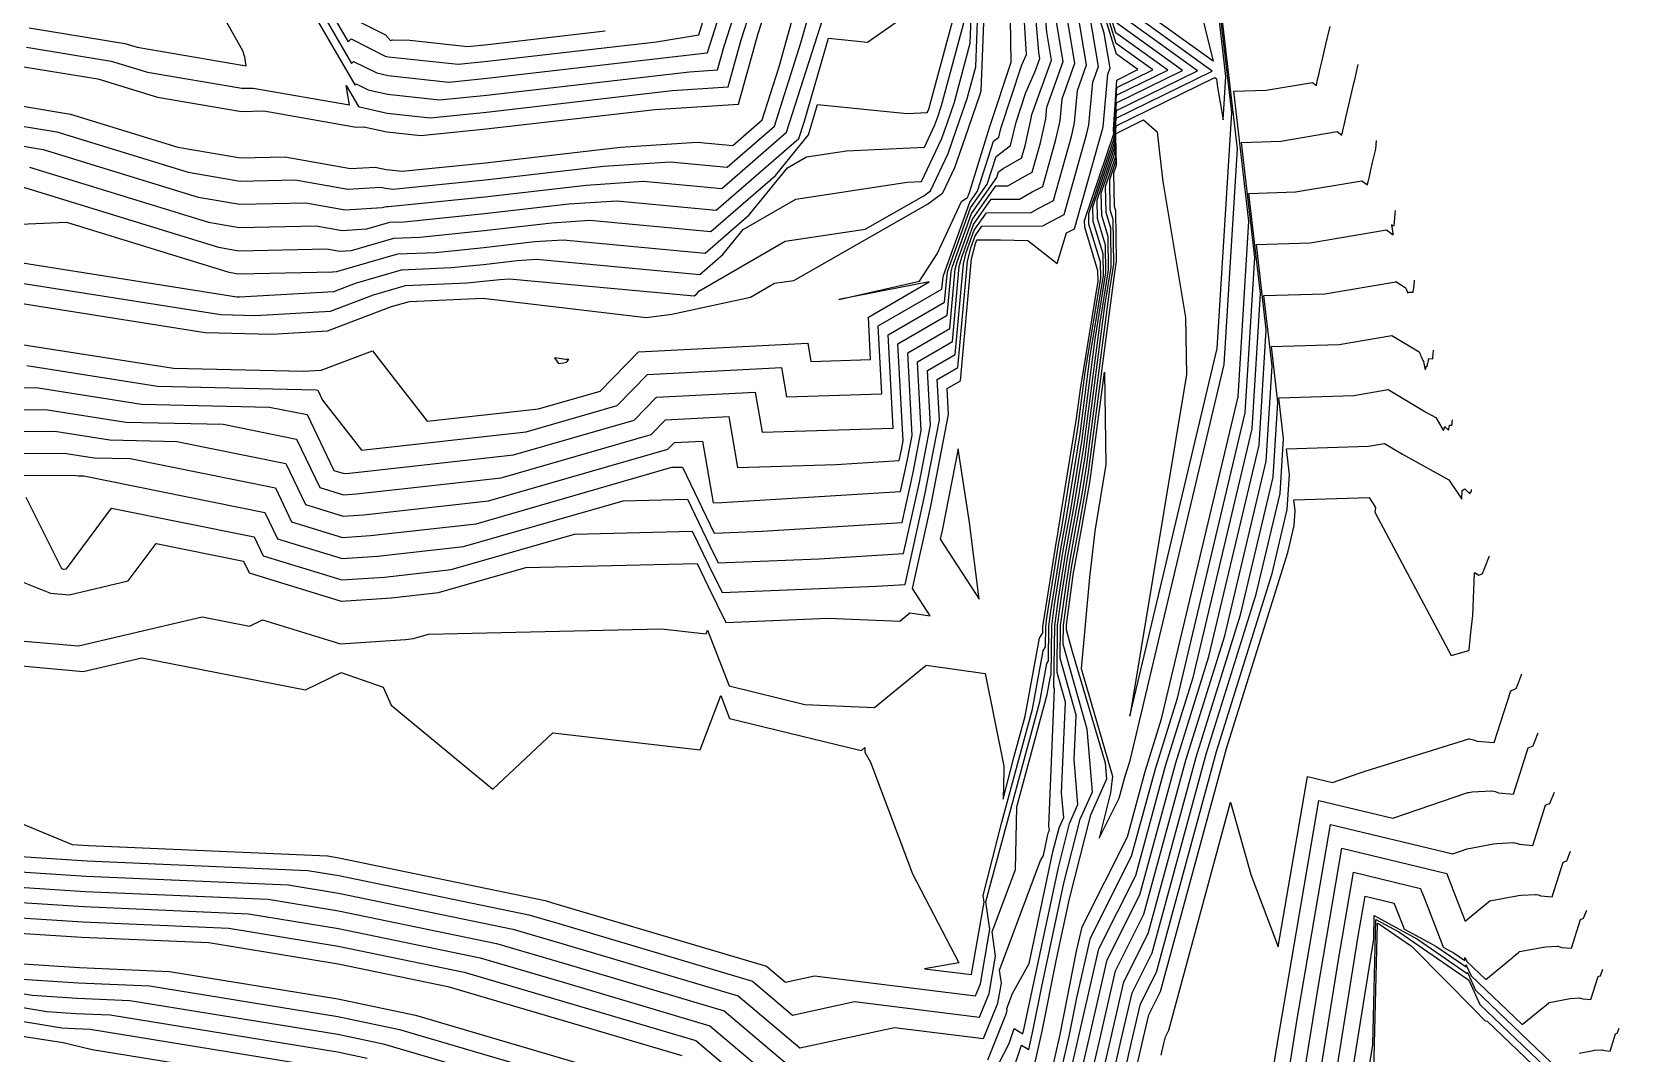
# Model space of a CAD drawing. Header units: millimetres. Extents: x 1157528 to 1158127, y 1280646 to 1281429.
# Drawn here: x 1158014.9 to 1158100.3, y 1280817.7 to 1280872.2 of the extents above; entities that cross this region are included whole.
import ezdxf

# ---------------------------------------------------------------- set-up
doc = ezdxf.new("R2010")
doc.units = ezdxf.units.MM
doc.layers.add('OCTUBRE', color=31, linetype='Continuous')

msp = doc.modelspace()

# ---------------------------------------------------------------- linework, layer by layer
at = {"layer": 'OCTUBRE', "flags": 128}
for points, elevation in [([(1158066.514, 1280817.164), (1158067.06, 1280818.234), (1158067.328, 1280819.03), (1158067.798, 1280818.746), (1158067.869, 1280819.053), (1158068.001, 1280819.722), (1158069.693, 1280827.621), (1158070.29, 1280829.972), (1158070.736, 1280830.978), (1158070.536, 1280833.381), (1158070.634, 1280835.744), (1158069.787, 1280838.785), (1158069.807, 1280840.544), (1158070.097, 1280842.671), (1158070.299, 1280843.937), (1158070.628, 1280845.754), (1158070.953, 1280847.541), (1158071.21, 1280849.123), (1158072.435, 1280858.482), (1158072.652, 1280859.814), (1158072.618, 1280862.205), (1158072.46, 1280862.725), (1158072.428, 1280864.338), (1158072.767, 1280865.347), (1158072.741, 1280866.714), (1158072.773, 1280867.208), (1158078.043, 1280869.79), (1158078.134, 1280869.711), (1158078.15, 1280869.573), (1158078.171, 1280869.382), (1158078.485, 1280867.515), (1158078.629, 1280869.839), (1158077.46, 1280879.95)], 453.5), ([(1158075.784, 1280879.442), (1158077.953, 1280870.647), (1158072.686, 1280874.439)], 453.5), ([(1158028.396, 1280877.519), (1158031.784, 1280871.685), (1158031.953, 1280871.838), (1158033.77, 1280870.93), (1158033.94, 1280870.892), (1158037.66, 1280870.49), (1158039.23, 1280870.649), (1158048.251, 1280871.689), (1158050.502, 1280872.066), (1158051.465, 1280875.193)], 437.5), ([(1158067.129, 1280816.405), (1158067.716, 1280818.148), (1158068.106, 1280817.913), (1158068.348, 1280818.968), (1158068.803, 1280821.27), (1158069.984, 1280826.785), (1158070.853, 1280830.201), (1158071.501, 1280831.663), (1158071.223, 1280834.997), (1158071.149, 1280835.247), (1158069.953, 1280839.542), (1158069.965, 1280840.558), (1158070.3, 1280843.017), (1158070.415, 1280843.735), (1158070.79, 1280845.811), (1158071.162, 1280847.853), (1158071.301, 1280848.712), (1158072.696, 1280859.369), (1158072.793, 1280859.963), (1158072.754, 1280862.661), (1158072.688, 1280862.88), (1158072.651, 1280864.702), (1158072.789, 1280865.11), (1158072.758, 1280866.664), (1158072.767, 1280866.801), (1158074.23, 1280867.518), (1158074.961, 1280866.876), (1158075.089, 1280865.77), (1158075.256, 1280864.234), (1158076.478, 1280856.974), (1158076.522, 1280853.939), (1158073.502, 1280835.705), (1158078.159, 1280855.322), (1158078.936, 1280867.907), (1158077.86, 1280877.224)], 454), ([(1158012.654, 1280859.079), (1158024.999, 1280857.129), (1158026.84, 1280857.087), (1158030.851, 1280857.317), (1158033.148, 1280858.187), (1158034.851, 1280858.679), (1158038.134, 1280858.819), (1158038.991, 1280858.905), (1158039.892, 1280859.009), (1158040.403, 1280859.043), (1158050.259, 1280858.122), (1158050.392, 1280858.237), (1158050.508, 1280858.379), (1158055.106, 1280861.046), (1158059.386, 1280861.692), (1158062.505, 1280863.473), (1158062.866, 1280863.732), (1158063.813, 1280865.734), (1158064.241, 1280866.974), (1158064.823, 1280868.656), (1158065.276, 1280870.345), (1158065.505, 1280876.21)], 444), ([(1158012.686, 1280843.543), (1158015.903, 1280842.262), (1158016.897, 1280842.171), (1158020.056, 1280842.917), (1158021.537, 1280844.908), (1158026.207, 1280843.966), (1158026.505, 1280843.342), (1158031.422, 1280841.836), (1158034.102, 1280842.01), (1158036.615, 1280842.292), (1158041.274, 1280843.634), (1158050.413, 1280843.849), (1158050.99, 1280842.646), (1158051.952, 1280840.703), (1158057.387, 1280840.93), (1158061.226, 1280840.765), (1158061.761, 1280841.204), (1158062.853, 1280841.05), (1158061.908, 1280842.508), (1158062.879, 1280846.902), (1158063.829, 1280851.79), (1158063.753, 1280853.188), (1158064.463, 1280853.599), (1158065.055, 1280860.11), (1158065.261, 1280860.929), (1158065.299, 1280861.035), (1158065.358, 1280861.118), (1158066.607, 1280861.127), (1158068.065, 1280861.082), (1158069.62, 1280859.855), (1158070.127, 1280861.485), (1158070.555, 1280861.71), (1158072.032, 1280866.96), (1158072.073, 1280867.152), (1158072.336, 1280869.966), (1158072.447, 1280870.276), (1158072.132, 1280872.145), (1158070.911, 1280876.123)], 449.5), ([(1158013.153, 1280857.911), (1158024.153, 1280856.174), (1158027.691, 1280856.093), (1158030.686, 1280856.265), (1158034.106, 1280857.56), (1158035.058, 1280857.835), (1158038.973, 1280858.002), (1158047.701, 1280856.981), (1158049.071, 1280857.155), (1158053.265, 1280858.06), (1158054.537, 1280858.798), (1158055.565, 1280858.953), (1158062.701, 1280863.031), (1158063.529, 1280863.622), (1158064.169, 1280864.976), (1158064.736, 1280866.616), (1158065.506, 1280868.842), (1158065.566, 1280869.068), (1158065.851, 1280876.36)], 444.5), ([(1158028.199, 1280876.193), (1158032.153, 1280869.384), (1158032.213, 1280869.438), (1158032.853, 1280869.118), (1158033.897, 1280868.885), (1158036.663, 1280868.587), (1158039.193, 1280868.842), (1158050.006, 1280870.089), (1158051.507, 1280870.188), (1158051.861, 1280871.455), (1158053.349, 1280876.113)], 438.5), ([(1158028.298, 1280876.856), (1158031.969, 1280870.535), (1158032.083, 1280870.638), (1158033.312, 1280870.024), (1158033.918, 1280869.888), (1158037.162, 1280869.539), (1158039.212, 1280869.746), (1158050.925, 1280871.096), (1158050.952, 1280871.098), (1158050.958, 1280871.12), (1158052.676, 1280876.494)], 438), ([(1158006.161, 1280848.49), (1158017.143, 1280848.568), (1158017.388, 1280848.529), (1158017.685, 1280848.522), (1158027.339, 1280846.574), (1158028.013, 1280845.166), (1158031.471, 1280844.106), (1158033.356, 1280844.229), (1158037.949, 1280844.744), (1158046.464, 1280847.197), (1158049.891, 1280847.278), (1158051.068, 1280844.825), (1158051.537, 1280843.878), (1158056.932, 1280844.103), (1158061.43, 1280844.382), (1158062.253, 1280848.105), (1158062.86, 1280851.23), (1158062.702, 1280854.141), (1158064.181, 1280854.996), (1158064.62, 1280859.831), (1158064.773, 1280860.439), (1158065.201, 1280861.631), (1158065.855, 1280862.561), (1158068.234, 1280862.577), (1158068.652, 1280862.813), (1158069.422, 1280863.217), (1158070.382, 1280866.632), (1158070.543, 1280867.367), (1158070.703, 1280869.084), (1158071.196, 1280870.452), (1158070.352, 1280875.456)], 448.5), ([(1158007.692, 1280852.015), (1158015.647, 1280852.071), (1158019.925, 1280851.396), (1158025.119, 1280851.277), (1158029.038, 1280850.487), (1158030.275, 1280847.901), (1158031.545, 1280847.512), (1158032.236, 1280847.557), (1158039.95, 1280848.423), (1158047.951, 1280850.728), (1158048.72, 1280851.514), (1158052.104, 1280851.686), (1158052.572, 1280848.97), (1158057.83, 1280849.131), (1158061.187, 1280849.339), (1158061.313, 1280849.911), (1158061.407, 1280850.39), (1158061.125, 1280855.569), (1158063.757, 1280857.092), (1158063.968, 1280859.412), (1158064.041, 1280859.704), (1158065.055, 1280862.525), (1158066.401, 1280864.442), (1158066.499, 1280864.75), (1158066.743, 1280864.932), (1158067.574, 1280865.399), (1158067.723, 1280865.477), (1158067.909, 1280866.138), (1158068.248, 1280867.69), (1158068.255, 1280867.762), (1158069.319, 1280870.716), (1158069.067, 1280872.209), (1158068.779, 1280875.65)], 447), ([(1158008.203, 1280853.19), (1158015.148, 1280853.239), (1158020.77, 1280852.351), (1158027.597, 1280852.196), (1158029.604, 1280851.791), (1158031.029, 1280848.813), (1158031.569, 1280848.648), (1158031.863, 1280848.667), (1158040.617, 1280849.65), (1158047.048, 1280851.502), (1158048.243, 1280852.724), (1158053.507, 1280852.993), (1158053.875, 1280850.857), (1158060.87, 1280851.072), (1158060.6, 1280856.045), (1158063.616, 1280857.791), (1158063.75, 1280859.273), (1158063.797, 1280859.459), (1158065.006, 1280862.823), (1158065.89, 1280864.082), (1158066.361, 1280865.565), (1158067.139, 1280866.145), (1158067.437, 1280867.402), (1158067.957, 1280868.98), (1158068.431, 1280870.074), (1158068.694, 1280870.804), (1158068.639, 1280871.127), (1158068.273, 1280875.486)], 446.5), ([(1158011.756, 1280831.032), (1158017.058, 1280828.844), (1158017.932, 1280828.787), (1158030.694, 1280828.24), (1158031.29, 1280828.143), (1158042.296, 1280825.863), (1158042.881, 1280825.691), (1158054.116, 1280822.353), (1158055.125, 1280821.501), (1158056.681, 1280821.838), (1158065.268, 1280820.768), (1158065.527, 1280821.408), (1158066.035, 1280824.336), (1158065.826, 1280825.785), (1158066.03, 1280826.587), (1158068.692, 1280836.466), (1158069.067, 1280838.504), (1158069.154, 1280838.645), (1158069.175, 1280840.487), (1158069.284, 1280841.284), (1158069.838, 1280844.743), (1158069.979, 1280845.525), (1158070.119, 1280846.293), (1158070.844, 1280850.769), (1158071.388, 1280854.933), (1158072.088, 1280859.214), (1158072.071, 1280860.38), (1158071.551, 1280862.103), (1158071.535, 1280862.883), (1158072.682, 1280866.295), (1158072.67, 1280866.912), (1158072.795, 1280868.835), (1158075.523, 1280870.172), (1158072.755, 1280872.165), (1158071.674, 1280875.684)], 451.5), ([(1158012.155, 1280860.247), (1158025.844, 1280858.085), (1158025.99, 1280858.081), (1158031.017, 1280858.369), (1158032.189, 1280858.814), (1158034.643, 1280859.522), (1158037.295, 1280859.636), (1158039.01, 1280859.809), (1158040.812, 1280860.016), (1158041.833, 1280860.084), (1158050.552, 1280859.269), (1158051.79, 1280860.343), (1158052.87, 1280861.668), (1158055.675, 1280863.295), (1158061.627, 1280864.192), (1158062.387, 1280864.229), (1158063.457, 1280866.492), (1158063.747, 1280867.331), (1158064.141, 1280868.47), (1158064.985, 1280871.622), (1158065.159, 1280876.06)], 443.5), ([(1158013.792, 1280838.433), (1158017.657, 1280838.079), (1158020.774, 1280838.815), (1158029.516, 1280837.108), (1158031.417, 1280838.037), (1158033.662, 1280837.244), (1158034.088, 1280836.292), (1158039.507, 1280831.797), (1158042.71, 1280834.802), (1158050.574, 1280833.895), (1158051.67, 1280836.805), (1158052.147, 1280835.574), (1158059.095, 1280833.875), (1158059.189, 1280833.871), (1158059.369, 1280834.019), (1158059.367, 1280833.782), (1158059.662, 1280833.235), (1158061.907, 1280827.279), (1158064.375, 1280822.533), (1158062.549, 1280822.216), (1158065.052, 1280821.904), (1158065.061, 1280821.926), (1158065.729, 1280825.78), (1158065.679, 1280826.128), (1158066.674, 1280830.042), (1158068.301, 1280836.08), (1158068.873, 1280839.184), (1158069.005, 1280839.4), (1158069.017, 1280840.473), (1158069.081, 1280840.937), (1158069.722, 1280844.945), (1158069.817, 1280845.468), (1158069.91, 1280845.981), (1158070.752, 1280851.18), (1158071.127, 1280854.045), (1158071.947, 1280859.065), (1158071.935, 1280859.923), (1158071.323, 1280861.947), (1158071.312, 1280862.519), (1158072.661, 1280866.532), (1158072.652, 1280866.962), (1158072.801, 1280869.242), (1158074.73, 1280870.187), (1158072.772, 1280871.596), (1158071.484, 1280875.794)], 451), ([(1158014.489, 1280870.357), (1158018.424, 1280869.716), (1158021.619, 1280868.728), (1158026.091, 1280867.97), (1158027.282, 1280867.996), (1158032.219, 1280867.129), (1158032.628, 1280867.152), (1158033.854, 1280866.879), (1158035.666, 1280866.683), (1158039.157, 1280867.036), (1158048.167, 1280868.074), (1158052.616, 1280868.367), (1158053.666, 1280872.126), (1158054.696, 1280875.351)], 439.5), ([(1158014.496, 1280839.709), (1158017.404, 1280839.443), (1158023.992, 1280840.999), (1158026.525, 1280840.504), (1158027.212, 1280840.84), (1158031.374, 1280839.565), (1158034.849, 1280839.791), (1158035.281, 1280839.839), (1158036.084, 1280840.07), (1158048.512, 1280840.363), (1158050.891, 1280840.089), (1158050.967, 1280840.289), (1158052.119, 1280837.315), (1158056.155, 1280836.328), (1158059.868, 1280836.169), (1158062.627, 1280838.428), (1158065.788, 1280837.981), (1158066.783, 1280833.021), (1158066.772, 1280832.777), (1158066.751, 1280831.267), (1158067.318, 1280833.497), (1158067.91, 1280835.694), (1158068.678, 1280839.865), (1158068.856, 1280840.154), (1158068.86, 1280840.459), (1158068.877, 1280840.59), (1158069.607, 1280845.147), (1158069.654, 1280845.41), (1158069.701, 1280845.669), (1158070.66, 1280851.592), (1158070.865, 1280853.158), (1158071.806, 1280858.915), (1158071.798, 1280859.467), (1158071.096, 1280861.792), (1158071.088, 1280862.156), (1158072.64, 1280866.769), (1158072.635, 1280867.012), (1158072.806, 1280869.649), (1158073.936, 1280870.202), (1158072.79, 1280871.028), (1158071.293, 1280875.903)], 450.5), ([(1158014.594, 1280847.378), (1158016.489, 1280843.585), (1158016.607, 1280843.538), (1158016.644, 1280843.535), (1158016.759, 1280843.562), (1158019.17, 1280846.804), (1158026.773, 1280845.27), (1158027.259, 1280844.254), (1158031.447, 1280842.971), (1158033.729, 1280843.119), (1158037.282, 1280843.518), (1158043.869, 1280845.415), (1158050.152, 1280845.563), (1158051.029, 1280843.736), (1158051.745, 1280842.291), (1158059.976, 1280842.634), (1158061.511, 1280842.729), (1158062.566, 1280847.504), (1158063.344, 1280851.51), (1158063.227, 1280853.664), (1158064.322, 1280854.298), (1158064.837, 1280859.97), (1158065.017, 1280860.684), (1158065.25, 1280861.333), (1158065.606, 1280861.84), (1158068.854, 1280861.862), (1158069.012, 1280861.951), (1158069.989, 1280862.463), (1158071.207, 1280866.796), (1158071.308, 1280867.259), (1158071.52, 1280869.525), (1158071.822, 1280870.364), (1158070.969, 1280875.422)], 449), ([(1158014.627, 1280871.395), (1158019.151, 1280870.658), (1158021.076, 1280870.063), (1158026.113, 1280869.209), (1158026.72, 1280869.222), (1158031.869, 1280868.317), (1158031.688, 1280869.353), (1158032.338, 1280868.234), (1158032.343, 1280868.239), (1158032.394, 1280868.213), (1158033.875, 1280867.882), (1158036.165, 1280867.635), (1158039.175, 1280867.939), (1158049.087, 1280869.081), (1158052.061, 1280869.277), (1158052.763, 1280871.791), (1158054.023, 1280875.732)], 439), ([(1158014.79, 1280865.006), (1158024.335, 1280862.056), (1158025.981, 1280861.777), (1158030.09, 1280861.866), (1158031.479, 1280861.622), (1158032.79, 1280861.698), (1158034.021, 1280862.054), (1158034.779, 1280862.086), (1158039.065, 1280862.519), (1158043.57, 1280863.038), (1158046.122, 1280863.206), (1158051.431, 1280862.71), (1158055.837, 1280866.534), (1158056.116, 1280867.407), (1158057.427, 1280871.874), (1158059.499, 1280871.66), (1158063.934, 1280874.78)], 442), ([(1158068.414, 1280817.079), (1158068.828, 1280818.883), (1158069.606, 1280822.818), (1158070.276, 1280825.949), (1158071.416, 1280830.43), (1158072.266, 1280832.347), (1158072.195, 1280833.197), (1158070.442, 1280839.138), (1158070.119, 1280840.298), (1158070.123, 1280840.573), (1158070.503, 1280843.364), (1158070.53, 1280843.533), (1158070.953, 1280845.868), (1158071.371, 1280848.164), (1158071.393, 1280848.3), (1158072.147, 1280854.06), (1158072.219, 1280849.128), (1158071.629, 1280845.567), (1158071.347, 1280843.099), (1158070.9, 1280838.237), (1158072.58, 1280832.503), (1158072.466, 1280831.615), (1158071.864, 1280829.188), (1158072.933, 1280831.32), (1158073.236, 1280832.435), (1158073.517, 1280833.333), (1158078.533, 1280854.463), (1158079.244, 1280865.975), (1158078.259, 1280874.498)], 454.5), ([(1158006.671, 1280849.665), (1158016.644, 1280849.736), (1158018.234, 1280849.485), (1158020.163, 1280849.441), (1158027.905, 1280847.878), (1158028.767, 1280846.077), (1158031.496, 1280845.242), (1158032.983, 1280845.338), (1158038.616, 1280845.971), (1158049.059, 1280848.979), (1158049.63, 1280848.992), (1158051.107, 1280845.915), (1158051.329, 1280845.466), (1158053.888, 1280845.573), (1158061.349, 1280846.034), (1158061.94, 1280848.707), (1158062.375, 1280850.95), (1158062.176, 1280854.617), (1158064.039, 1280855.695), (1158064.402, 1280859.691), (1158064.529, 1280860.194), (1158065.153, 1280861.929), (1158066.103, 1280863.282), (1158067.613, 1280863.293), (1158068.293, 1280863.675), (1158068.856, 1280863.97), (1158069.558, 1280866.467), (1158069.778, 1280867.475), (1158069.887, 1280868.644), (1158070.571, 1280870.54), (1158069.924, 1280874.374)], 448), ([(1158014.064, 1280864.063), (1158024.878, 1280860.721), (1158025.959, 1280860.538), (1158030.652, 1280860.64), (1158031.331, 1280860.521), (1158031.971, 1280860.558), (1158034.228, 1280861.21), (1158035.618, 1280861.269), (1158039.046, 1280861.615), (1158042.651, 1280862.031), (1158044.692, 1280862.165), (1158051.138, 1280861.563), (1158054.586, 1280864.555), (1158056.347, 1280866.715), (1158056.827, 1280868.349), (1158061.621, 1280867.855), (1158062.696, 1280867.907), (1158062.744, 1280868.009), (1158062.757, 1280868.046), (1158062.775, 1280868.098), (1158064.404, 1280874.176)], 442.5), ([(1158014.649, 1280854.407), (1158021.616, 1280853.307), (1158030.075, 1280853.114), (1158030.171, 1280853.095), (1158030.423, 1280852.568), (1158032.074, 1280850.438), (1158032.499, 1280849.89), (1158041.284, 1280850.876), (1158046.144, 1280852.276), (1158047.767, 1280853.935), (1158054.91, 1280854.299), (1158055.178, 1280852.744), (1158060.271, 1280852.9), (1158060.074, 1280856.522), (1158063.474, 1280858.489), (1158063.533, 1280859.133), (1158063.553, 1280859.214), (1158064.957, 1280863.121), (1158065.378, 1280863.721), (1158066.224, 1280866.38), (1158066.509, 1280866.593), (1158066.619, 1280867.055), (1158067.739, 1280870.451), (1158067.98, 1280871.008), (1158067.803, 1280873.884)], 446), ([(1158014.765, 1280872.433), (1158019.878, 1280871.6), (1158020.533, 1280871.397), (1158026.135, 1280870.447), (1158026.158, 1280870.448), (1158026.356, 1280870.413), (1158026.277, 1280870.871), (1158026.163, 1280871.205), (1158024.52, 1280874.16)], 438.5), ([(1158065.917, 1280817.361), (1158066.927, 1280819.855), (1158066.953, 1280820.001), (1158066.939, 1280820.096), (1158067.238, 1280820.894), (1158068.124, 1280822.494), (1158069.401, 1280828.457), (1158069.728, 1280829.743), (1158069.972, 1280830.294), (1158069.862, 1280831.608), (1158070.062, 1280836.443), (1158069.62, 1280838.029), (1158069.649, 1280840.53), (1158069.894, 1280842.324), (1158070.184, 1280844.138), (1158070.466, 1280845.696), (1158070.745, 1280847.229), (1158071.118, 1280849.535), (1158072.173, 1280857.594), (1158072.511, 1280859.664), (1158072.481, 1280861.748), (1158072.233, 1280862.569), (1158072.205, 1280863.974), (1158072.746, 1280865.584), (1158072.723, 1280866.763), (1158072.778, 1280867.615), (1158077.904, 1280870.126), (1158072.703, 1280873.87)], 453), ([(1158007.182, 1280850.84), (1158016.146, 1280850.903), (1158019.079, 1280850.44), (1158022.641, 1280850.359), (1158028.472, 1280849.183), (1158029.521, 1280846.989), (1158031.52, 1280846.377), (1158032.61, 1280846.448), (1158039.283, 1280847.197), (1158048.855, 1280849.954), (1158049.197, 1280850.303), (1158050.7, 1280850.38), (1158051.27, 1280847.083), (1158051.739, 1280847.097), (1158061.268, 1280847.687), (1158061.627, 1280849.309), (1158061.891, 1280850.67), (1158061.651, 1280855.093), (1158063.898, 1280856.394), (1158064.185, 1280859.552), (1158064.285, 1280859.949), (1158065.104, 1280862.227), (1158066.352, 1280864.004), (1158066.993, 1280864.008), (1158067.933, 1280864.537), (1158068.289, 1280864.724), (1158068.733, 1280866.303), (1158069.013, 1280867.582), (1158069.071, 1280868.203), (1158069.945, 1280870.628), (1158069.496, 1280873.291)], 447.5), ([(1158007.796, 1280828.629), (1158017.871, 1280827.973), (1158029.638, 1280827.469), (1158031.284, 1280827.2), (1158041.433, 1280825.098), (1158043.037, 1280824.626), (1158053.361, 1280821.559), (1158055.507, 1280819.746), (1158058.815, 1280820.464), (1158065.485, 1280819.633), (1158065.994, 1280820.891), (1158066.341, 1280822.891), (1158066.155, 1280824.181), (1158067.404, 1280827.52), (1158067.47, 1280830.865), (1158069.083, 1280836.853), (1158069.262, 1280837.823), (1158069.303, 1280837.891), (1158069.333, 1280840.501), (1158069.487, 1280841.631), (1158069.953, 1280844.542), (1158070.141, 1280845.582), (1158070.327, 1280846.605), (1158070.935, 1280850.358), (1158071.65, 1280855.82), (1158072.229, 1280859.364), (1158072.208, 1280860.836), (1158071.778, 1280862.258), (1158071.758, 1280863.247), (1158072.703, 1280866.058), (1158072.688, 1280866.863), (1158072.789, 1280868.428), (1158076.317, 1280870.157), (1158072.738, 1280872.733)], 452), ([(1158008.588, 1280827.76), (1158017.811, 1280827.159), (1158028.583, 1280826.698), (1158031.278, 1280826.258), (1158040.569, 1280824.334), (1158043.193, 1280823.561), (1158052.607, 1280820.764), (1158055.889, 1280817.992), (1158060.949, 1280819.089), (1158065.701, 1280818.497), (1158066.461, 1280820.373), (1158066.647, 1280821.446), (1158066.547, 1280822.138), (1158068.736, 1280827.991), (1158068.889, 1280828.266), (1158069.109, 1280829.293), (1158069.165, 1280829.515), (1158069.207, 1280829.609), (1158069.188, 1280829.836), (1158069.49, 1280837.141), (1158069.454, 1280837.272), (1158069.491, 1280840.516), (1158069.69, 1280841.977), (1158070.068, 1280844.34), (1158070.303, 1280845.639), (1158070.536, 1280846.917), (1158071.027, 1280849.946), (1158071.912, 1280856.707), (1158072.37, 1280859.514), (1158072.345, 1280861.292), (1158072.006, 1280862.414), (1158071.981, 1280863.611), (1158072.725, 1280865.821), (1158072.705, 1280866.813), (1158072.784, 1280868.022), (1158077.111, 1280870.141), (1158072.72, 1280873.302)], 452.5), ([(1158012.223, 1280861.863), (1158016.755, 1280862.065), (1158025.421, 1280859.387), (1158025.937, 1280859.299), (1158030.947, 1280859.408), (1158031.182, 1280859.422), (1158031.231, 1280859.44), (1158034.436, 1280860.366), (1158036.456, 1280860.452), (1158039.028, 1280860.712), (1158041.731, 1280861.024), (1158043.262, 1280861.125), (1158050.845, 1280860.416), (1158053.188, 1280862.449), (1158055.233, 1280864.957), (1158056.244, 1280865.544), (1158058.39, 1280865.867), (1158062.542, 1280866.068), (1158063.101, 1280867.251), (1158063.252, 1280867.689), (1158063.458, 1280868.284), (1158064.695, 1280872.899)], 443), ([(1158013.938, 1280866.205), (1158015.517, 1280865.948), (1158023.792, 1280863.39), (1158026.003, 1280863.015), (1158029.529, 1280863.092), (1158031.627, 1280862.723), (1158033.608, 1280862.838), (1158033.813, 1280862.897), (1158033.94, 1280862.903), (1158039.083, 1280863.422), (1158044.49, 1280864.045), (1158047.552, 1280864.247), (1158051.724, 1280863.857), (1158055.187, 1280866.862), (1158057.136, 1280872.968)], 441.5), ([(1158014.076, 1280867.243), (1158016.244, 1280866.89), (1158023.248, 1280864.725), (1158026.025, 1280864.254), (1158028.967, 1280864.318), (1158031.775, 1280863.825), (1158033.531, 1280863.926), (1158033.789, 1280863.869), (1158034.171, 1280863.827), (1158039.101, 1280864.326), (1158045.409, 1280865.053), (1158048.981, 1280865.288), (1158052.017, 1280865.004), (1158054.536, 1280867.19), (1158055.954, 1280871.633), (1158056.373, 1280873.133)], 441), ([(1158014.15, 1280855.575), (1158022.462, 1280854.262), (1158029.391, 1280854.105), (1158030.356, 1280854.16), (1158033.092, 1280855.196), (1158033.949, 1280854.091), (1158036.005, 1280851.435), (1158041.951, 1280852.102), (1158045.24, 1280853.05), (1158047.29, 1280855.145), (1158056.313, 1280855.605), (1158056.481, 1280854.631), (1158059.672, 1280854.729), (1158059.549, 1280856.998), (1158062.795, 1280858.877), (1158057.979, 1280857.931), (1158062.275, 1280858.912), (1158063.228, 1280860.365), (1158064.519, 1280863.164), (1158064.854, 1280863.403), (1158064.881, 1280863.46), (1158064.944, 1280863.642), (1158065.87, 1280866.656), (1158066.045, 1280867.227), (1158067.177, 1280870.609), (1158067.134, 1280872.896)], 445.5), ([(1158014.213, 1280868.281), (1158016.971, 1280867.832), (1158022.705, 1280866.059), (1158026.047, 1280865.493), (1158028.405, 1280865.544), (1158031.923, 1280864.926), (1158033.23, 1280865.002), (1158033.811, 1280864.872), (1158034.669, 1280864.779), (1158039.12, 1280865.229), (1158046.328, 1280866.06), (1158050.411, 1280866.329), (1158052.31, 1280866.151), (1158053.885, 1280867.519), (1158054.773, 1280870.297), (1158055.471, 1280872.797)], 440.5), ([(1158031.823, 1280873.038), (1158033.778, 1280872.061), (1158034.045, 1280871.766), (1158034.163, 1280871.785), (1158035.082, 1280871.774), (1158038.158, 1280871.442), (1158039.248, 1280871.552), (1158045.511, 1280872.274)], 437), ([(1158069.03, 1280815.412), (1158069.788, 1280818.713), (1158070.664, 1280823.148), (1158070.964, 1280824.449), (1158073.374, 1280829.257), (1158074.321, 1280832.742), (1158075.2, 1280835.551), (1158079.281, 1280852.745), (1158079.86, 1280862.112), (1158079.058, 1280869.047), (1158080.785, 1280869.1), (1158083.244, 1280869.517), (1158083.454, 1280869.36), (1158083.458, 1280869.399), (1158083.476, 1280869.476), (1158083.524, 1280869.68), (1158083.553, 1280869.804), (1158083.581, 1280869.924), (1158083.644, 1280870.196), (1158083.76, 1280870.691), (1158083.982, 1280871.635), (1158084.002, 1280871.721), (1158084.032, 1280871.851), (1158084.063, 1280871.983), (1158084.187, 1280872.513)], 455.5), ([(1158069.338, 1280814.579), (1158070.267, 1280818.628), (1158070.67, 1280820.666), (1158071.408, 1280823.862), (1158073.594, 1280828.226), (1158074.864, 1280832.896), (1158076.041, 1280836.661), (1158079.655, 1280851.885), (1158080.168, 1280860.18), (1158079.458, 1280866.321), (1158081.564, 1280866.386), (1158084.563, 1280866.895), (1158084.819, 1280866.703), (1158084.823, 1280866.75), (1158084.845, 1280866.844), (1158084.904, 1280867.093), (1158084.939, 1280867.245), (1158084.973, 1280867.391), (1158085.051, 1280867.723), (1158085.192, 1280868.326), (1158085.462, 1280869.478), (1158085.487, 1280869.583), (1158085.524, 1280869.741), (1158085.562, 1280869.903), (1158085.694, 1280870.468)], 456), ([(1158070.403, 1280816.992), (1158070.76, 1280818.549), (1158071.851, 1280823.276), (1158073.815, 1280827.194), (1158075.406, 1280833.05), (1158076.882, 1280837.77), (1158080.029, 1280851.026), (1158080.475, 1280858.248), (1158079.858, 1280863.595), (1158082.342, 1280863.672), (1158085.882, 1280864.272), (1158086.184, 1280864.046), (1158086.189, 1280864.102), (1158086.215, 1280864.212), (1158086.284, 1280864.506), (1158086.326, 1280864.685), (1158086.366, 1280864.858), (1158086.458, 1280865.249), (1158086.624, 1280865.96), (1158086.624, 1280865.961), (1158086.672, 1280866.413)], 456.5), ([(1158070.095, 1280813.118), (1158071.328, 1280818.499), (1158072.295, 1280822.69), (1158074.035, 1280826.162), (1158075.949, 1280833.204), (1158077.724, 1280838.879), (1158080.403, 1280850.167), (1158080.783, 1280856.317), (1158080.257, 1280860.87), (1158083.121, 1280860.958), (1158087.2, 1280861.65), (1158087.549, 1280861.39), (1158087.555, 1280861.453), (1158087.56, 1280861.448), (1158087.531, 1280861.59), (1158087.492, 1280861.82), (1158087.492, 1280861.821), (1158087.502, 1280861.788), (1158087.489, 1280861.875), (1158087.478, 1280861.941), (1158087.502, 1280861.878), (1158087.599, 1280861.875), (1158087.618, 1280862.051), (1158087.646, 1280862.316), (1158087.685, 1280862.688)], 457), ([(1158070.82, 1280813.759), (1158071.895, 1280818.45), (1158072.738, 1280822.103), (1158074.255, 1280825.131), (1158076.491, 1280833.358), (1158078.565, 1280839.989), (1158080.777, 1280849.308), (1158081.091, 1280854.385), (1158080.657, 1280858.144), (1158083.9, 1280858.244), (1158087.689, 1280858.886), (1158087.691, 1280858.889), (1158088.203, 1280858.582), (1158088.224, 1280858.532), (1158088.296, 1280858.363), (1158088.313, 1280858.325), (1158088.337, 1280858.268), (1158088.346, 1280858.306), (1158088.353, 1280858.332), (1158088.63, 1280858.325), (1158088.645, 1280858.462), (1158088.667, 1280858.67), (1158088.698, 1280858.963)], 457.5), ([(1158071.546, 1280814.4), (1158072.463, 1280818.401), (1158073.182, 1280821.517), (1158074.476, 1280824.099), (1158077.034, 1280833.512), (1158079.406, 1280841.098), (1158081.151, 1280848.448), (1158081.399, 1280852.453), (1158081.056, 1280855.418), (1158084.678, 1280855.53), (1158087.489, 1280856.007), (1158087.491, 1280856.009), (1158088.945, 1280855.136), (1158088.954, 1280855.113), (1158088.987, 1280855.037), (1158088.994, 1280855.019), (1158089.007, 1280854.99), (1158089.039, 1280854.919), (1158089.052, 1280854.889), (1158089.145, 1280854.676), (1158089.164, 1280854.633), (1158089.169, 1280854.623), (1158089.238, 1280854.252), (1158089.258, 1280854.178), (1158089.273, 1280854.192), (1158089.33, 1280854.387), (1158089.337, 1280854.381), (1158089.342, 1280854.376), (1158089.343, 1280854.375), (1158089.359, 1280854.359), (1158089.378, 1280854.436), (1158089.379, 1280854.442), (1158089.386, 1280854.47), (1158089.425, 1280854.633), (1158089.431, 1280854.659), (1158089.448, 1280854.729), (1158089.455, 1280854.76), (1158089.46, 1280854.779), (1158089.662, 1280854.774), (1158089.672, 1280854.874), (1158089.688, 1280855.025), (1158089.711, 1280855.238)], 458), ([(1158072.271, 1280815.04), (1158073.03, 1280818.352), (1158073.625, 1280820.931), (1158074.696, 1280823.068), (1158077.576, 1280833.665), (1158080.248, 1280842.207), (1158081.525, 1280847.589), (1158081.707, 1280850.521), (1158081.456, 1280852.692), (1158085.457, 1280852.816), (1158087.29, 1280853.127), (1158087.291, 1280853.128), (1158089.338, 1280851.899), (1158089.826, 1280851.63), (1158090.217, 1280850.958), (1158090.26, 1280850.975), (1158090.313, 1280851.153), (1158090.357, 1280851.11), (1158090.391, 1280851.076), (1158090.398, 1280851.069), (1158090.504, 1280850.965), (1158090.516, 1280851.013), (1158090.517, 1280851.017), (1158090.521, 1280851.034), (1158090.545, 1280851.135), (1158090.549, 1280851.152), (1158090.56, 1280851.196), (1158090.564, 1280851.215), (1158090.567, 1280851.227), (1158090.693, 1280851.224), (1158090.7, 1280851.286), (1158090.71, 1280851.38), (1158090.724, 1280851.512)], 458.5), ([(1158072.997, 1280815.681), (1158073.598, 1280818.303), (1158074.069, 1280820.344), (1158074.917, 1280822.036), (1158078.119, 1280833.819), (1158081.089, 1280843.316), (1158081.899, 1280846.73), (1158082.014, 1280848.59), (1158081.855, 1280849.966), (1158086.235, 1280850.102), (1158087.09, 1280850.247), (1158087.091, 1280850.248), (1158088.046, 1280849.674), (1158090.522, 1280848.308), (1158091.226, 1280847.287), (1158091.244, 1280847.744), (1158091.372, 1280847.827), (1158091.372, 1280847.827), (1158091.381, 1280847.834), (1158091.44, 1280847.776), (1158091.453, 1280847.764), (1158091.65, 1280847.571), (1158091.654, 1280847.59), (1158091.655, 1280847.591), (1158091.656, 1280847.598), (1158091.666, 1280847.638), (1158091.668, 1280847.645), (1158091.672, 1280847.662), (1158091.673, 1280847.67), (1158091.675, 1280847.674), (1158091.724, 1280847.673), (1158091.727, 1280847.698), (1158091.731, 1280847.735), (1158091.736, 1280847.787)], 459), ([(1158073.722, 1280816.322), (1158074.165, 1280818.254), (1158074.512, 1280819.758), (1158075.137, 1280821.004), (1158078.661, 1280833.973), (1158081.93, 1280844.426), (1158082.273, 1280845.871), (1158082.322, 1280846.658), (1158082.255, 1280847.241), (1158086.276, 1280847.365), (1158086.606, 1280846.828), (1158086.583, 1280846.589), (1158090.65, 1280838.928), (1158091.599, 1280839.211), (1158091.609, 1280839.253), (1158091.704, 1280840.157), (1158091.8, 1280841.064), (1158091.892, 1280843.353), (1158091.911, 1280843.366), (1158091.994, 1280843.302), (1158092.005, 1280843.311), (1158092.008, 1280843.313), (1158092.102, 1280843.218), (1158092.215, 1280843.264), (1158092.318, 1280843.307), (1158092.426, 1280843.575), (1158092.698, 1280844.26)], 459.5), ([(1158075.174, 1280817.603), (1158075.3, 1280818.155), (1158075.399, 1280818.585), (1158075.578, 1280818.941), (1158078.882, 1280831.102), (1158079.953, 1280827.253), (1158081.42, 1280823.379), (1158082.978, 1280832.486), (1158084.319, 1280832.164), (1158085.743, 1280832.648), (1158086.066, 1280832.757), (1158091.586, 1280834.482), (1158091.621, 1280834.484), (1158091.672, 1280834.472), (1158091.836, 1280834.434), (1158092.037, 1280834.366), (1158092.95, 1280834.285), (1158093.828, 1280837.057), (1158094.033, 1280837.141), (1158094.117, 1280837.176), (1158094.204, 1280837.395), (1158094.427, 1280837.955)], 460.5), ([(1158081.09, 1280816.469), (1158081.341, 1280818.043), (1158083.593, 1280831.206), (1158087.531, 1280830.26), (1158091.545, 1280831.622), (1158091.584, 1280831.63), (1158091.772, 1280831.665), (1158092.798, 1280831.719), (1158092.844, 1280831.708), (1158092.99, 1280831.674), (1158093.168, 1280831.614), (1158093.98, 1280831.542), (1158094.759, 1280834.005), (1158094.941, 1280834.08), (1158095.016, 1280834.11), (1158095.094, 1280834.305), (1158095.292, 1280834.802)], 461), ([(1158081.8, 1280815.587), (1158082.428, 1280819.523), (1158084.208, 1280829.925), (1158090.744, 1280828.356), (1158091.501, 1280828.613), (1158092.914, 1280828.876), (1158093.079, 1280828.906), (1158093.976, 1280828.954), (1158094.016, 1280828.945), (1158094.144, 1280828.915), (1158094.299, 1280828.862), (1158095.009, 1280828.799), (1158095.691, 1280830.953), (1158095.85, 1280831.018), (1158095.915, 1280831.045), (1158095.983, 1280831.215), (1158096.157, 1280831.65)], 461.5), ([(1158082.511, 1280814.704), (1158083.516, 1280821.003), (1158084.823, 1280828.645), (1158090.413, 1280827.302), (1158090.455, 1280827.192), (1158090.687, 1280826.594), (1158090.742, 1280826.451), (1158091.399, 1280824.756), (1158092.235, 1280825.445), (1158092.311, 1280825.508), (1158092.645, 1280825.783), (1158092.709, 1280825.836), (1158094.245, 1280826.122), (1158094.386, 1280826.148), (1158095.154, 1280826.189), (1158095.188, 1280826.181), (1158095.297, 1280826.155), (1158095.431, 1280826.11), (1158096.039, 1280826.056), (1158096.622, 1280827.9), (1158096.759, 1280827.956), (1158096.815, 1280827.979), (1158096.873, 1280828.125), (1158097.021, 1280828.498)], 462), ([(1158009.379, 1280826.891), (1158017.751, 1280826.345), (1158027.527, 1280825.926), (1158031.272, 1280825.316), (1158039.705, 1280823.569), (1158043.349, 1280822.496), (1158051.852, 1280819.97), (1158056.27, 1280816.237)], 453), ([(1158083.221, 1280813.822), (1158084.603, 1280822.483), (1158085.438, 1280827.364), (1158089.008, 1280826.507), (1158089.035, 1280826.436), (1158089.183, 1280826.055), (1158089.219, 1280825.963), (1158090.149, 1280823.563), (1158090.225, 1280823.364), (1158090.816, 1280823.043), (1158091.377, 1280822.657), (1158091.385, 1280822.82), (1158091.395, 1280822.804), (1158091.486, 1280822.606), (1158092.492, 1280821.643), (1158093.902, 1280822.805), (1158093.966, 1280822.857), (1158094.244, 1280823.086), (1158094.297, 1280823.13), (1158095.575, 1280823.368), (1158095.692, 1280823.39), (1158096.332, 1280823.424), (1158096.36, 1280823.417), (1158096.451, 1280823.396), (1158096.562, 1280823.358), (1158097.068, 1280823.313), (1158097.554, 1280824.848), (1158097.667, 1280824.895), (1158097.714, 1280824.914), (1158097.762, 1280825.035), (1158097.886, 1280825.345)], 462.5), ([(1158010.171, 1280826.021), (1158017.69, 1280825.532), (1158026.472, 1280825.155), (1158031.267, 1280824.373), (1158038.842, 1280822.804), (1158043.505, 1280821.43), (1158051.097, 1280819.175), (1158056.652, 1280814.482)], 453.5), ([(1158083.931, 1280812.939), (1158085.69, 1280823.963), (1158086.053, 1280826.083), (1158087.604, 1280825.711), (1158087.616, 1280825.68), (1158087.68, 1280825.515), (1158087.695, 1280825.475), (1158088.099, 1280824.432), (1158088.132, 1280824.346), (1158089.83, 1280823.423), (1158091.441, 1280822.314), (1158091.446, 1280822.421), (1158091.474, 1280822.38), (1158091.72, 1280821.843), (1158094.444, 1280819.237), (1158095.569, 1280820.164), (1158095.621, 1280820.206), (1158095.842, 1280820.389), (1158095.885, 1280820.424), (1158096.905, 1280820.614), (1158096.999, 1280820.631), (1158097.51, 1280820.658), (1158097.532, 1280820.653), (1158097.605, 1280820.636), (1158097.694, 1280820.606), (1158098.097, 1280820.57), (1158098.485, 1280821.796), (1158098.576, 1280821.833), (1158098.613, 1280821.848), (1158098.652, 1280821.945), (1158098.75, 1280822.193)], 463), ([(1158010.962, 1280825.152), (1158017.63, 1280824.718), (1158025.417, 1280824.384), (1158031.261, 1280823.431), (1158037.978, 1280822.04), (1158043.66, 1280820.365), (1158050.343, 1280818.38), (1158057.034, 1280812.727)], 454), ([(1158084.641, 1280812.056), (1158086.514, 1280823.791), (1158086.545, 1280825.053), (1158088.844, 1280823.802), (1158091.505, 1280821.971), (1158091.508, 1280822.022), (1158091.553, 1280821.955), (1158091.953, 1280821.08), (1158096.396, 1280816.831)], 463.5), ([(1158011.754, 1280824.283), (1158017.569, 1280823.904), (1158024.361, 1280823.613), (1158031.255, 1280822.488), (1158037.115, 1280821.275), (1158043.816, 1280819.3), (1158049.588, 1280817.586)], 454.5), ([(1158085.352, 1280811.174), (1158086.465, 1280818.15), (1158086.632, 1280824.849), (1158087.857, 1280824.182), (1158091.229, 1280821.862), (1158091.569, 1280821.628), (1158091.577, 1280821.612), (1158091.631, 1280821.53), (1158092.187, 1280820.317), (1158098.347, 1280814.424)], 464), ([(1158086.416, 1280812.509), (1158086.719, 1280824.645), (1158086.871, 1280824.562), (1158087.29, 1280824.274), (1158088.538, 1280823.415), (1158088.673, 1280823.278), (1158091.875, 1280820.046), (1158092.469, 1280819.447), (1158092.566, 1280819.414), (1158100.299, 1280812.018)], 464.5), ([(1158005.675, 1280822.332), (1158014.92, 1280820.806), (1158017.328, 1280820.649), (1158020.14, 1280820.528), (1158031.232, 1280818.719), (1158033.66, 1280818.216), (1158044.439, 1280815.04)], 456.5), ([(1158013.337, 1280822.544), (1158017.449, 1280822.276), (1158022.25, 1280822.071), (1158031.244, 1280820.604), (1158035.387, 1280819.745), (1158044.128, 1280817.17)], 455.5), ([(1158005.503, 1280821.621), (1158015.712, 1280819.936), (1158017.267, 1280819.835), (1158019.084, 1280819.757), (1158031.227, 1280817.777), (1158032.796, 1280817.451)], 457), ([(1158014.128, 1280821.675), (1158017.388, 1280821.463), (1158021.195, 1280821.299), (1158031.238, 1280819.661), (1158034.524, 1280818.981), (1158044.284, 1280816.105)], 456), ([(1158006.624, 1280820.698), (1158016.503, 1280819.067), (1158017.207, 1280819.021), (1158018.029, 1280818.986), (1158031.221, 1280816.834)], 457.5), ([(1158005.405, 1280820.012), (1158016.586, 1280818.285), (1158018.138, 1280817.912), (1158031.521, 1280815.732)], 458), ([(1158097.473, 1280817.718), (1158098.236, 1280817.86), (1158098.306, 1280817.873), (1158098.687, 1280817.893), (1158098.704, 1280817.889), (1158098.759, 1280817.877), (1158098.825, 1280817.854), (1158099.127, 1280817.827), (1158099.417, 1280818.744), (1158099.485, 1280818.772), (1158099.512, 1280818.783), (1158099.541, 1280818.856), (1158099.615, 1280819.04)], 463.5)]:
    msp.add_lwpolyline(points, dxfattribs=dict(at, elevation=elevation))
for points, elevation in [([(1158043.563, 1280854.73), (1158043.401, 1280854.732), (1158042.794, 1280854.815), (1158043.018, 1280854.525), (1158043.285, 1280854.555), (1158043.433, 1280854.597), (1158043.563, 1280854.73)], 444.5), ([(1158063.506, 1280845.698), (1158063.384, 1280845.145), (1158065.461, 1280841.938), (1158064.952, 1280846.034), (1158064.334, 1280849.965), (1158063.506, 1280845.698)], 450.5)]:
    msp.add_lwpolyline(points, close=True, dxfattribs=dict(at, elevation=elevation))

doc.saveas('drawing.dxf')
